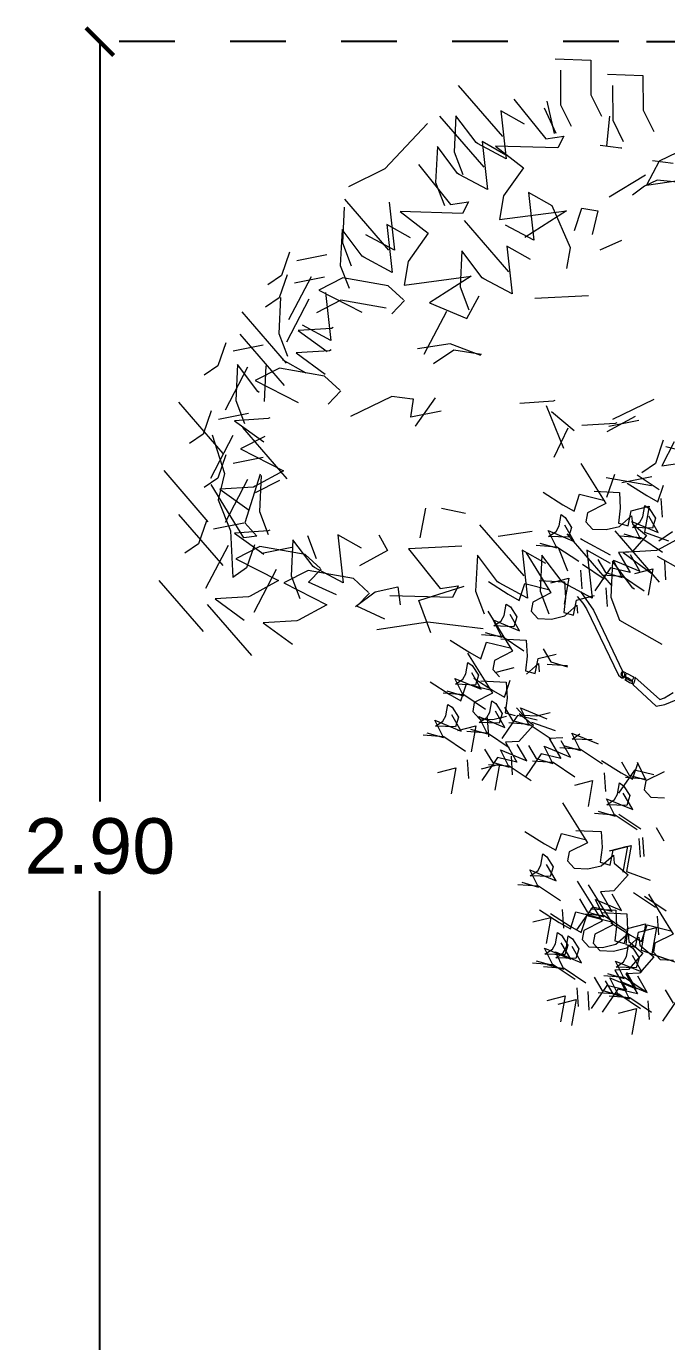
# Model space of a CAD drawing. Header units: inches. Extents: x 0.9 to 45.9, y 0.4 to 30.4.
# Drawn here: x 18.342 to 19.496, y 2.96 to 5.33 of the extents above; entities that cross this region are included whole.
import ezdxf

# ---------------------------------------------------------------- set-up
doc = ezdxf.new("R2010")
doc.units = ezdxf.units.IN
doc.header["$MEASUREMENT"] = 0
for name, pattern in [('ACAD_ISO02W100', [15, 12, -3]), ('DASHDOT', [25.4, 12.7, -6.35, 0, -6.35]), ('JIS_09_08', [10.75, 8, -0.55, 0.55, -0.55, 0.55, -0.55])]:
    doc.linetypes.add(name, pattern=pattern)
doc.layers.add('ARBOLES', color=3, linetype='Continuous', lineweight=0)
doc.layers.add('VENTANAS', color=143, linetype='Continuous')
doc.styles.add('COTAS II', font='Arial.ttf', dxfattribs={"height": 0.1})
doc.dimstyles.new('COTAS II', dxfattribs={"dimtxt": 0.18, "dimasz": 0.05, "dimexe": 0.05, "dimexo": 0.05, "dimgap": 0.03, "dimtad": 0, "dimtih": 1, "dimtoh": 1, "dimzin": 0, "dimdsep": 46, "dimtxsty": 'COTAS II', "dimblk": 'ARCHTICK', "dimcen": 0.02, "dimazin": 0, "dimtfac": 1, "dimtofl": 0, "dimtmove": 0, "dimatfit": 3, "dimfxl": 1, "dimtolj": 1, "dimtzin": 0, "dimarcsym": 0})

# ---------------------------------------------------------------- blocks, each defined once
blk = doc.blocks.new('_ArchTick')
at = {"color": 0, "linetype": 'ByBlock', "const_width": 0.15}
blk.add_lwpolyline([(-0.5, -0.5), (0.5, 0.5)], dxfattribs=at)
blk = doc.blocks.new('*D62')
at = {"layer": 'Defpoints', "color": 0, "ltscale": 0.008, "transparency": 16777216}
for p in [(18.4749, 5.3024), (19.4599, 5.3024, -0.074), (19.4599, 2.4024, -0.074)]:
    blk.add_point(p, dxfattribs=at)
at = {"layer": 'VENTANAS', "color": 0, "linetype": 'ACAD_ISO02W100', "lineweight": -2, "ltscale": 0.008, "transparency": 16777216}
blk.add_line((19.4099, 5.3024), (18.4249, 5.3024), dxfattribs=at)
at = {"layer": 'VENTANAS', "color": 0, "lineweight": -2, "ltscale": 0.008, "transparency": 16777216}
for p, q in [((18.4749, 5.3024), (18.4749, 3.9331)), ((18.4749, 2.4024), (18.4749, 3.7717))]:
    blk.add_line(p, q, dxfattribs=at)
at = {"layer": 'VENTANAS', "color": 0, "linetype": 'DASHDOT', "lineweight": -2, "ltscale": 0.008, "transparency": 16777216}
blk.add_line((19.4099, 2.4024), (18.4249, 2.4024), dxfattribs=at)
at = {"layer": 'VENTANAS', "color": 0, "lineweight": -2, "ltscale": 0.008, "transparency": 16777216, "xscale": 0.05, "yscale": 0.05, "zscale": 0.05}
for p, rotation in [((18.4749, 5.3024), 90), ((18.4749, 2.4024), 270)]:
    blk.add_blockref('_ArchTick', p, dxfattribs=dict(at, rotation=rotation))
at = {"layer": 'VENTANAS', "color": 0, "ltscale": 0.008, "transparency": 16777216, "insert": (18.4749, 3.8524), "char_height": 0.1, "attachment_point": 5, "style": 'COTAS II'}
blk.add_mtext('\\A1;2.90', dxfattribs=at)
blk = doc.blocks.new('drbsh')
at = {"layer": 'ARBOLES'}
for p, q in [((2065.3852, 1326.1232), (2065.4343, 1326.1108)), ((2065.2182, 1326.0898), (2065.2671, 1326.0112)), ((2065.3718, 1326.0381), (2065.3289, 1326.0669)), ((2065.3091, 1326.0513), (2065.3477, 1326.0269)), ((2065.3697, 1326.0145), (2065.3807, 1326.0474)), ((2065.1444, 1326.0334), (2065.1829, 1326.009)), ((2065.2049, 1325.9966), (2065.216, 1326.0295)), ((2065.216, 1326.0295), (2065.2651, 1326.0171)), ((2065.2442, 1326.0357), (2065.2939, 1326.0332)), ((2065.2939, 1326.0332), (2065.2957, 1326.0019)), ((2065.3477, 1326.0269), (2065.3477, 1326.0269)), ((2065.3477, 1326.0269), (2065.3697, 1326.0145)), ((2065.3783, 1325.9847), (2065.3758, 1326.0214)), ((2065.1755, 1325.9672), (2065.1794, 1325.9895)), ((2065.1794, 1325.9895), (2065.1876, 1325.9837)), ((2065.1829, 1326.009), (2065.1829, 1326.009)), ((2065.1829, 1326.009), (2065.2049, 1325.9966)), ((2065.2313, 1325.9933), (2065.2282, 1325.9756)), ((2065.2671, 1326.0112), (2065.2313, 1325.9933)), ((2065.2957, 1326.0019), (2065.2922, 1325.973)), ((2065.2957, 1326.0019), (2065.2957, 1326.0019)), ((2065.3114, 1325.9677), (2065.3174, 1325.9969)), ((2065.3174, 1325.9969), (2065.3527, 1326.0059)), ((2065.3403, 1325.9851), (2065.3442, 1326.0074)), ((2065.3527, 1326.0059), (2065.3435, 1325.9548)), ((2065.3442, 1326.0074), (2065.3524, 1326.0016)), ((2065.3524, 1326.0016), (2065.3649, 1325.9823)), ((2065.1696, 1325.9566), (2065.1755, 1325.9672)), ((2065.2055, 1325.9367), (2065.1871, 1325.9688)), ((2065.1876, 1325.9837), (2065.2001, 1325.9644)), ((2065.2001, 1325.9644), (2065.1941, 1325.9451)), ((2065.2282, 1325.9756), (2065.2413, 1325.9613)), ((2065.2679, 1325.96), (2065.2943, 1325.966)), ((2065.2922, 1325.973), (2065.3114, 1325.9677)), ((2065.2943, 1325.966), (2065.318, 1325.9871)), ((2065.318, 1325.9871), (2065.3195, 1325.9712)), ((2065.3187, 1325.9761), (2065.3703, 1325.9546)), ((2065.3357, 1325.942), (2065.3187, 1325.9761)), ((2065.3195, 1325.9712), (2065.3473, 1325.9485)), ((2065.3197, 1325.9644), (2065.3343, 1325.9745)), ((2065.3588, 1325.963), (2065.3197, 1325.9644)), ((2065.3343, 1325.9745), (2065.3403, 1325.9851)), ((2065.3703, 1325.9546), (2065.3518, 1325.9867)), ((2065.3649, 1325.9823), (2065.3588, 1325.963)), ((2065.1539, 1325.9582), (2065.2055, 1325.9367)), ((2065.1709, 1325.9241), (2065.1539, 1325.9582)), ((2065.1549, 1325.9465), (2065.1696, 1325.9566)), ((2065.1941, 1325.9451), (2065.1549, 1325.9465)), ((2065.2413, 1325.9613), (2065.2679, 1325.96)), ((2065.3359, 1325.9438), (2065.2955, 1325.947)), ((2065.3028, 1325.9517), (2065.3357, 1325.942)), ((2065.3473, 1325.9485), (2065.3189, 1325.9168)), ((2065.3788, 1325.9151), (2065.3359, 1325.9438)), ((2065.3435, 1325.9548), (2065.3902, 1325.9381)), ((2065.1108, 1325.9144), (2065.1597, 1325.8358)), ((2065.1712, 1325.9259), (2065.1307, 1325.9291)), ((2065.138, 1325.9338), (2065.1709, 1325.9241)), ((2065.2141, 1325.8972), (2065.1712, 1325.9259)), ((2065.3189, 1325.9168), (2065.2925, 1325.9152)), ((2065.2925, 1325.9152), (2065.3151, 1325.8762)), ((2065.3342, 1325.8787), (2065.3157, 1325.9108)), ((2065.2643, 1325.8627), (2065.2214, 1325.8915)), ((2065.2768, 1325.8852), (2065.2458, 1325.8402)), ((2065.2515, 1325.9016), (2065.2667, 1325.8757)), ((2065.3151, 1325.8762), (2065.2768, 1325.8852)), ((2065.2826, 1325.9001), (2065.3342, 1325.8787)), ((2065.2995, 1325.8661), (2065.2826, 1325.9001)), ((2065.3854, 1325.8616), (2065.3829, 1325.8983)), ((2065.1367, 1325.8603), (2065.1865, 1325.8578)), ((2065.1597, 1325.8559), (2065.195, 1325.8649)), ((2065.195, 1325.8649), (2065.1858, 1325.8138)), ((2065.2206, 1325.8437), (2065.2181, 1325.8804)), ((2065.2998, 1325.8679), (2065.2594, 1325.871)), ((2065.2667, 1325.8757), (2065.2995, 1325.8661)), ((2065.3427, 1325.8391), (2065.2998, 1325.8679)), ((2065.3244, 1325.8738), (2065.3597, 1325.8828)), ((2065.3597, 1325.8828), (2065.3506, 1325.8317)), ((2065.0369, 1325.858), (2065.0755, 1325.8336)), ((2065.0755, 1325.8336), (2065.0755, 1325.8336)), ((2065.0755, 1325.8336), (2065.0975, 1325.8212)), ((2065.0975, 1325.8212), (2065.1085, 1325.8541)), ((2065.1085, 1325.8541), (2065.1577, 1325.8417)), ((2065.1597, 1325.8358), (2065.1238, 1325.8179)), ((2065.1865, 1325.8578), (2065.1882, 1325.8265)), ((2065.2708, 1325.8093), (2065.2683, 1325.846)), ((2065.0681, 1325.7918), (2065.072, 1325.814)), ((2065.072, 1325.814), (2065.0802, 1325.8083)), ((2065.0802, 1325.8083), (2065.0926, 1325.789)), ((2065.1238, 1325.8179), (2065.1208, 1325.8002)), ((2065.1882, 1325.8265), (2065.1847, 1325.7976)), ((2065.1868, 1325.7906), (2065.2106, 1325.8116)), ((2065.1882, 1325.8265), (2065.1882, 1325.8265)), ((2065.204, 1325.7923), (2065.2099, 1325.8215)), ((2065.2099, 1325.8215), (2065.2452, 1325.8305)), ((2065.2106, 1325.8116), (2065.212, 1325.7958)), ((2065.0356, 1325.7998), (2065.0845, 1325.7212)), ((2065.0465, 1325.7827), (2065.0981, 1325.7613)), ((2065.0634, 1325.7487), (2065.0465, 1325.7827)), ((2065.0474, 1325.771), (2065.0621, 1325.7811)), ((2065.0621, 1325.7811), (2065.0681, 1325.7918)), ((2065.0981, 1325.7613), (2065.0796, 1325.7934)), ((2065.0926, 1325.789), (2065.0866, 1325.7696)), ((2065.1208, 1325.8002), (2065.1338, 1325.7859)), ((2065.1338, 1325.7859), (2065.1605, 1325.7846)), ((2065.1605, 1325.7846), (2065.1868, 1325.7906)), ((2065.1847, 1325.7976), (2065.204, 1325.7923)), ((2065.0306, 1325.7584), (2065.0634, 1325.7487)), ((2065.0866, 1325.7696), (2065.0474, 1325.771)), ((2064.9617, 1325.7434), (2065.0003, 1325.719)), ((2065.0222, 1325.7066), (2065.0333, 1325.7395)), ((2065.0637, 1325.7505), (2065.0232, 1325.7537)), ((2065.0333, 1325.7395), (2065.0824, 1325.7271)), ((2065.0615, 1325.7457), (2065.1113, 1325.7433)), ((2065.1066, 1325.7217), (2065.0637, 1325.7505)), ((2065.1113, 1325.7433), (2065.113, 1325.7119)), ((2064.9961, 1325.7175), (2065.0451, 1325.6389)), ((2065.0003, 1325.719), (2065.0003, 1325.719)), ((2065.0003, 1325.719), (2065.0222, 1325.7066)), ((2065.0845, 1325.7212), (2065.0486, 1325.7033)), ((2065.113, 1325.7119), (2065.1095, 1325.683)), ((2065.113, 1325.7119), (2065.113, 1325.7119)), ((2065.1288, 1325.6777), (2065.1347, 1325.7069)), ((2065.1347, 1325.7069), (2065.17, 1325.7159)), ((2065.1441, 1325.7261), (2065.1592, 1325.7003)), ((2064.9929, 1325.6773), (2064.9967, 1325.6995)), ((2064.9967, 1325.6995), (2065.0049, 1325.6937)), ((2065.0228, 1325.6468), (2065.0044, 1325.6788)), ((2065.0049, 1325.6937), (2065.0174, 1325.6744)), ((2065.0486, 1325.7033), (2065.0455, 1325.6856)), ((2065.0455, 1325.6856), (2065.0586, 1325.6713)), ((2065.0522, 1325.6805), (2065.0875, 1325.6895)), ((2065.1095, 1325.683), (2065.1288, 1325.6777)), ((2065.1116, 1325.6761), (2065.1354, 1325.6971)), ((2065.1354, 1325.6971), (2065.1368, 1325.6812)), ((2065.1924, 1325.6925), (2065.1519, 1325.6956)), ((2065.1592, 1325.7003), (2065.1921, 1325.6906)), ((2064.9223, 1325.6611), (2064.9609, 1325.6367)), ((2064.9713, 1325.6682), (2065.0228, 1325.6468)), ((2064.9882, 1325.6341), (2064.9713, 1325.6682)), ((2064.9722, 1325.6565), (2064.9869, 1325.6666)), ((2065.0114, 1325.6551), (2064.9722, 1325.6565)), ((2064.9828, 1325.6243), (2064.9939, 1325.6572)), ((2064.9869, 1325.6666), (2064.9929, 1325.6773)), ((2064.9939, 1325.6572), (2065.043, 1325.6448)), ((2065.0082, 1325.6683), (2065.0468, 1325.6438)), ((2065.0174, 1325.6744), (2065.0114, 1325.6551)), ((2065.0221, 1325.6634), (2065.0719, 1325.6609)), ((2065.0688, 1325.6315), (2065.0799, 1325.6644)), ((2065.0719, 1325.6609), (2065.0736, 1325.6296)), ((2064.9885, 1325.6359), (2064.948, 1325.6391)), ((2064.9553, 1325.6438), (2064.9882, 1325.6341)), ((2064.9609, 1325.6367), (2064.9609, 1325.6367)), ((2064.9609, 1325.6367), (2064.9828, 1325.6243)), ((2065.0314, 1325.6072), (2064.9885, 1325.6359)), ((2065.0451, 1325.6389), (2065.0092, 1325.621)), ((2065.0468, 1325.6438), (2065.0468, 1325.6438)), ((2065.0468, 1325.6438), (2065.0688, 1325.6315)), ((2065.0736, 1325.6296), (2065.0701, 1325.6007)), ((2065.0736, 1325.6296), (2065.0736, 1325.6296)), ((2064.9535, 1325.5949), (2064.9573, 1325.6171)), ((2064.9573, 1325.6171), (2064.9655, 1325.6114)), ((2064.9655, 1325.6114), (2064.978, 1325.5921)), ((2065.0092, 1325.621), (2065.0061, 1325.6033)), ((2065.0061, 1325.6033), (2065.0192, 1325.589)), ((2065.0335, 1325.5914), (2065.0394, 1325.6021)), ((2065.0394, 1325.6021), (2065.0433, 1325.6243)), ((2065.0433, 1325.6243), (2065.0515, 1325.6185)), ((2065.0694, 1325.5716), (2065.051, 1325.6037)), ((2065.0515, 1325.6185), (2065.064, 1325.5992)), ((2065.0688, 1325.6116), (2065.084, 1325.5857)), ((2065.0701, 1325.6007), (2065.0894, 1325.5954)), ((2065.0921, 1325.6105), (2065.1052, 1325.5962)), ((2065.0999, 1325.6101), (2065.1515, 1325.5887)), ((2065.1169, 1325.5761), (2065.0999, 1325.6101)), ((2065.1318, 1325.5948), (2065.1581, 1325.6009)), ((2064.9319, 1325.5858), (2064.9834, 1325.5644)), ((2064.9488, 1325.5518), (2064.9319, 1325.5858)), ((2064.9328, 1325.5741), (2064.9475, 1325.5842)), ((2064.9475, 1325.5842), (2064.9535, 1325.5949)), ((2064.9834, 1325.5644), (2064.965, 1325.5965)), ((2064.978, 1325.5921), (2064.972, 1325.5727)), ((2064.977, 1325.5659), (2065.0123, 1325.5749)), ((2065.0123, 1325.5749), (2065.0032, 1325.5238)), ((2065.0178, 1325.593), (2065.0694, 1325.5716)), ((2065.0348, 1325.559), (2065.0178, 1325.593)), ((2065.0188, 1325.5813), (2065.0335, 1325.5914)), ((2065.058, 1325.5799), (2065.0188, 1325.5813)), ((2065.0192, 1325.589), (2065.0458, 1325.5877)), ((2065.0379, 1325.5537), (2065.0354, 1325.5904)), ((2065.0458, 1325.5877), (2065.0722, 1325.5937)), ((2065.064, 1325.5992), (2065.058, 1325.5799)), ((2065.0941, 1325.5952), (2065.0632, 1325.5502)), ((2065.1172, 1325.5779), (2065.0767, 1325.5811)), ((2065.084, 1325.5857), (2065.1169, 1325.5761)), ((2065.1324, 1325.5863), (2065.0941, 1325.5952)), ((2065.1252, 1325.5762), (2065.0968, 1325.5445)), ((2065.0974, 1325.5989), (2065.1252, 1325.5762)), ((2065.1052, 1325.5962), (2065.1318, 1325.5948)), ((2065.16, 1325.5491), (2065.1172, 1325.5779)), ((2065.1215, 1325.5824), (2065.1682, 1325.5658)), ((2064.9491, 1325.5536), (2064.9086, 1325.5568)), ((2064.9159, 1325.5615), (2064.9488, 1325.5518)), ((2064.972, 1325.5727), (2064.9328, 1325.5741)), ((2064.992, 1325.5248), (2064.9491, 1325.5536)), ((2065.0351, 1325.5608), (2064.9946, 1325.5639)), ((2065.0019, 1325.5686), (2065.0348, 1325.559)), ((2065.0779, 1325.532), (2065.0351, 1325.5608)), ((2065.1828, 1325.5516), (2065.1564, 1325.55)), ((2065.1564, 1325.55), (2065.1789, 1325.5111)), ((2065.2005, 1325.5608), (2065.2521, 1325.5394)), ((2065.2175, 1325.5267), (2065.2005, 1325.5608)), ((2065.2015, 1325.5491), (2065.2161, 1325.5592)), ((2065.2406, 1325.5477), (2065.2015, 1325.5491)), ((2065.0294, 1325.5292), (2065.0446, 1325.5034)), ((2065.0605, 1325.5278), (2065.1121, 1325.5064)), ((2065.0775, 1325.4937), (2065.0605, 1325.5278)), ((2065.0968, 1325.5445), (2065.0704, 1325.5428)), ((2065.0704, 1325.5428), (2065.093, 1325.5039)), ((2065.1121, 1325.5064), (2065.0936, 1325.5385)), ((2065.1154, 1325.5364), (2065.1306, 1325.5106)), ((2065.1465, 1325.535), (2065.1981, 1325.5135)), ((2065.1634, 1325.5009), (2065.1465, 1325.535)), ((2065.2177, 1325.5285), (2065.1773, 1325.5317)), ((2065.1981, 1325.5135), (2065.1796, 1325.5456)), ((2065.1846, 1325.5364), (2065.2175, 1325.5267)), ((2065.2606, 1325.4998), (2065.2177, 1325.5285)), ((2064.9985, 1325.4714), (2064.996, 1325.5081)), ((2065.0236, 1325.4908), (2065.0589, 1325.4998)), ((2065.0547, 1325.5128), (2065.0238, 1325.4679)), ((2065.0778, 1325.4956), (2065.0373, 1325.4987)), ((2065.0446, 1325.5034), (2065.0775, 1325.4937)), ((2065.0589, 1325.4998), (2065.0497, 1325.4486)), ((2065.093, 1325.5039), (2065.0547, 1325.5128)), ((2065.0845, 1325.4785), (2065.082, 1325.5153)), ((2065.1407, 1325.52), (2065.1097, 1325.4751)), ((2065.1637, 1325.5027), (2065.1232, 1325.5059)), ((2065.1306, 1325.5106), (2065.1634, 1325.5009)), ((2065.1789, 1325.5111), (2065.1407, 1325.52)), ((2065.2066, 1325.4739), (2065.1637, 1325.5027)), ((2065.259, 1325.5072), (2065.2976, 1325.4827)), ((2065.2981, 1325.5042), (2065.3132, 1325.4783)), ((2065.3195, 1325.4704), (2065.3306, 1325.5033)), ((2065.3461, 1325.4687), (2065.3292, 1325.5027)), ((2064.9376, 1325.4836), (2064.9729, 1325.4926)), ((2064.9729, 1325.4926), (2064.9638, 1325.4415)), ((2065.1206, 1325.4668), (2065.0778, 1325.4956)), ((2065.2672, 1325.4463), (2065.2647, 1325.483)), ((2065.3234, 1325.4878), (2065.2924, 1325.4428)), ((2065.2976, 1325.4827), (2065.2976, 1325.4827)), ((2065.2976, 1325.4827), (2065.3195, 1325.4704)), ((2065.3464, 1325.4705), (2065.3059, 1325.4737)), ((2065.3132, 1325.4783), (2065.3461, 1325.4687)), ((2065.3616, 1325.4789), (2065.3234, 1325.4878)), ((2065.3818, 1325.485), (2065.3459, 1325.4671)), ((2065.2062, 1325.4585), (2065.2415, 1325.4675)), ((2065.2415, 1325.4675), (2065.2324, 1325.4164)), ((2065.2902, 1325.441), (2065.294, 1325.4632)), ((2065.294, 1325.4632), (2065.3022, 1325.4574)), ((2065.3022, 1325.4574), (2065.3147, 1325.4381)), ((2065.3459, 1325.4671), (2065.3428, 1325.4494)), ((2065.3428, 1325.4494), (2065.3559, 1325.4351)), ((2065.1824, 1325.4239), (2065.2313, 1325.3453)), ((2065.2686, 1325.4319), (2065.3201, 1325.4105)), ((2065.2855, 1325.3979), (2065.2686, 1325.4319)), ((2065.2695, 1325.4202), (2065.2842, 1325.4303)), ((2065.3087, 1325.4188), (2065.2695, 1325.4202)), ((2065.2842, 1325.4303), (2065.2902, 1325.441)), ((2065.3201, 1325.4105), (2065.3017, 1325.4426)), ((2065.3147, 1325.4381), (2065.3087, 1325.4188)), ((2065.3559, 1325.4351), (2065.3825, 1325.4337)), ((2065.2858, 1325.3997), (2065.2453, 1325.4028)), ((2065.2526, 1325.4075), (2065.2855, 1325.3979)), ((2065.3287, 1325.3709), (2065.2858, 1325.3997)), ((2065.3359, 1325.3723), (2065.2931, 1325.401)), ((2065.2084, 1325.3698), (2065.2581, 1325.3674)), ((2065.3661, 1325.3753), (2065.3813, 1325.3495)), ((2065.1085, 1325.3675), (2065.1471, 1325.3431)), ((2065.1471, 1325.3431), (2065.1471, 1325.3431)), ((2065.1471, 1325.3431), (2065.1691, 1325.3307)), ((2065.1691, 1325.3307), (2065.1802, 1325.3636)), ((2065.1802, 1325.3636), (2065.2293, 1325.3512)), ((2065.2313, 1325.3453), (2065.1955, 1325.3274)), ((2065.2581, 1325.3674), (2065.2599, 1325.336)), ((2065.3352, 1325.3174), (2065.3327, 1325.3541)), ((2065.3425, 1325.3188), (2065.34, 1325.3555)), ((2065.1397, 1325.3014), (2065.1436, 1325.3236)), ((2065.1436, 1325.3236), (2065.1518, 1325.3178)), ((2065.1518, 1325.3178), (2065.1643, 1325.2985)), ((2065.1955, 1325.3274), (2065.1924, 1325.3097)), ((2065.2599, 1325.336), (2065.2564, 1325.3071)), ((2065.2584, 1325.3002), (2065.2822, 1325.3212)), ((2065.2599, 1325.336), (2065.2599, 1325.336)), ((2065.2743, 1325.3297), (2065.3096, 1325.3387)), ((2065.2756, 1325.3018), (2065.2816, 1325.331)), ((2065.2816, 1325.331), (2065.3168, 1325.34)), ((2065.2822, 1325.3212), (2065.2837, 1325.3053)), ((2065.3096, 1325.3387), (2065.3005, 1325.2875)), ((2065.3168, 1325.34), (2065.3077, 1325.2889)), ((2065.1181, 1325.2923), (2065.1697, 1325.2709)), ((2065.1351, 1325.2582), (2065.1181, 1325.2923)), ((2065.1191, 1325.2806), (2065.1338, 1325.2907)), ((2065.1338, 1325.2907), (2065.1397, 1325.3014)), ((2065.1697, 1325.2709), (2065.1512, 1325.3029)), ((2065.1643, 1325.2985), (2065.1583, 1325.2792)), ((2065.1924, 1325.3097), (2065.2054, 1325.2954)), ((2065.2054, 1325.2954), (2065.2321, 1325.2941)), ((2065.2321, 1325.2941), (2065.2584, 1325.3002)), ((2065.2564, 1325.3071), (2065.2756, 1325.3018)), ((2065.2837, 1325.3053), (2065.3114, 1325.2826)), ((2065.1022, 1325.2679), (2065.1351, 1325.2582)), ((2065.1583, 1325.2792), (2065.1191, 1325.2806)), ((2065.2111, 1325.27), (2065.26, 1325.1914)), ((2065.3114, 1325.2826), (2065.2831, 1325.2509)), ((2065.3077, 1325.2889), (2065.3544, 1325.2723)), ((2065.1354, 1325.26), (2065.0949, 1325.2632)), ((2065.1782, 1325.2313), (2065.1354, 1325.26)), ((2065.2326, 1325.2628), (2065.2815, 1325.1842)), ((2065.2831, 1325.2509), (2065.2567, 1325.2493)), ((2065.2567, 1325.2493), (2065.2792, 1325.2104)), ((2065.2984, 1325.2128), (2065.2799, 1325.2449)), ((2065.3646, 1325.2183), (2065.3217, 1325.2471)), ((2065.3861, 1325.2112), (2065.3432, 1325.2399)), ((2065.3508, 1325.2449), (2065.3997, 1325.1663)), ((2065.1372, 1325.2136), (2065.1758, 1325.1892)), ((2065.1848, 1325.1778), (2065.1823, 1325.2145)), ((2065.241, 1325.2193), (2065.21, 1325.1743)), ((2065.2157, 1325.2357), (2065.2308, 1325.2098)), ((2065.237, 1325.2159), (2065.2868, 1325.2134)), ((2065.2792, 1325.2104), (2065.241, 1325.2193)), ((2065.2468, 1325.2342), (2065.2984, 1325.2128)), ((2065.2637, 1325.2002), (2065.2468, 1325.2342)), ((2065.2868, 1325.2134), (2065.2885, 1325.1821)), ((2065.1238, 1325.19), (2065.1591, 1325.199)), ((2065.1591, 1325.199), (2065.15, 1325.1479)), ((2065.1587, 1325.2064), (2065.1973, 1325.182)), ((2065.1758, 1325.1892), (2065.1758, 1325.1892)), ((2065.1758, 1325.1892), (2065.1977, 1325.1768)), ((2065.1977, 1325.1768), (2065.2088, 1325.2097)), ((2065.2088, 1325.2097), (2065.2579, 1325.1973)), ((2065.2192, 1325.1696), (2065.2303, 1325.2025)), ((2065.264, 1325.202), (2065.2235, 1325.2052)), ((2065.26, 1325.1914), (2065.2241, 1325.1735)), ((2065.2303, 1325.2025), (2065.2794, 1325.1901)), ((2065.2308, 1325.2098), (2065.2637, 1325.2002)), ((2065.2585, 1325.2087), (2065.3083, 1325.2063)), ((2065.3069, 1325.1732), (2065.264, 1325.202)), ((2065.2769, 1325.1885), (2065.3155, 1325.1641)), ((2065.3083, 1325.2063), (2065.31, 1325.1749)), ((2065.3711, 1325.1649), (2065.3686, 1325.2016)), ((2065.1684, 1325.1474), (2065.1723, 1325.1696)), ((2065.1723, 1325.1696), (2065.1804, 1325.1639)), ((2065.1804, 1325.1639), (2065.1929, 1325.1446)), ((2065.1899, 1325.1403), (2065.1937, 1325.1625)), ((2065.1937, 1325.1625), (2065.2019, 1325.1567)), ((2065.1973, 1325.182), (2065.1973, 1325.182)), ((2065.1973, 1325.182), (2065.2192, 1325.1696)), ((2065.2241, 1325.1735), (2065.2211, 1325.1558)), ((2065.2456, 1325.1663), (2065.2425, 1325.1486)), ((2065.2815, 1325.1842), (2065.2456, 1325.1663)), ((2065.2885, 1325.1821), (2065.285, 1325.1532)), ((2065.2871, 1325.1462), (2065.3109, 1325.1672)), ((2065.2885, 1325.1821), (2065.2885, 1325.1821)), ((2065.3043, 1325.1479), (2065.3102, 1325.1771)), ((2065.31, 1325.1749), (2065.3065, 1325.146)), ((2065.31, 1325.1749), (2065.31, 1325.1749)), ((2065.3102, 1325.1771), (2065.3455, 1325.1861)), ((2065.3109, 1325.1672), (2065.3123, 1325.1514)), ((2065.3155, 1325.1641), (2065.3155, 1325.1641)), ((2065.3155, 1325.1641), (2065.3374, 1325.1517)), ((2065.3258, 1325.1407), (2065.3317, 1325.1699)), ((2065.3317, 1325.1699), (2065.367, 1325.1789)), ((2065.3455, 1325.1861), (2065.3364, 1325.1349)), ((2065.3374, 1325.1517), (2065.3485, 1325.1846)), ((2065.3485, 1325.1846), (2065.3976, 1325.1722)), ((2065.367, 1325.1789), (2065.3579, 1325.1278)), ((2065.3997, 1325.1663), (2065.3638, 1325.1484)), ((2065.1468, 1325.1383), (2065.1984, 1325.1169)), ((2065.1637, 1325.1043), (2065.1468, 1325.1383)), ((2065.1477, 1325.1266), (2065.1624, 1325.1367)), ((2065.1624, 1325.1367), (2065.1684, 1325.1474)), ((2065.1984, 1325.1169), (2065.1799, 1325.149)), ((2065.1839, 1325.1296), (2065.1899, 1325.1403)), ((2065.1929, 1325.1446), (2065.1869, 1325.1252)), ((2065.2199, 1325.1098), (2065.2014, 1325.1418)), ((2065.2019, 1325.1567), (2065.2144, 1325.1374)), ((2065.2144, 1325.1374), (2065.2084, 1325.1181)), ((2065.2211, 1325.1558), (2065.2341, 1325.1415)), ((2065.2341, 1325.1415), (2065.2607, 1325.1402)), ((2065.2425, 1325.1486), (2065.2556, 1325.1343)), ((2065.2607, 1325.1402), (2065.2871, 1325.1462)), ((2065.2822, 1325.133), (2065.3086, 1325.1391)), ((2065.285, 1325.1532), (2065.3043, 1325.1479)), ((2065.3065, 1325.146), (2065.3258, 1325.1407)), ((2065.3081, 1325.1224), (2065.3119, 1325.1446)), ((2065.3086, 1325.1391), (2065.3324, 1325.1601)), ((2065.3119, 1325.1446), (2065.3201, 1325.1388)), ((2065.3123, 1325.1514), (2065.3401, 1325.1287)), ((2065.3201, 1325.1388), (2065.3326, 1325.1195)), ((2065.3324, 1325.1601), (2065.3338, 1325.1442)), ((2065.3338, 1325.1442), (2065.3616, 1325.1215)), ((2065.3638, 1325.1484), (2065.3607, 1325.1307)), ((2065.1308, 1325.114), (2065.1637, 1325.1043)), ((2065.1869, 1325.1252), (2065.1477, 1325.1266)), ((2065.1683, 1325.1312), (2065.2199, 1325.1098)), ((2065.1852, 1325.0971), (2065.1683, 1325.1312)), ((2065.1692, 1325.1195), (2065.1839, 1325.1296)), ((2065.2084, 1325.1181), (2065.1692, 1325.1195)), ((2065.2556, 1325.1343), (2065.2822, 1325.133)), ((2065.2865, 1325.1133), (2065.3381, 1325.0919)), ((2065.3034, 1325.0792), (2065.2865, 1325.1133)), ((2065.2874, 1325.1016), (2065.3021, 1325.1117)), ((2065.3021, 1325.1117), (2065.3081, 1325.1224)), ((2065.3401, 1325.1287), (2065.3118, 1325.097)), ((2065.3381, 1325.0919), (2065.3196, 1325.1239)), ((2065.3326, 1325.1195), (2065.3266, 1325.1002)), ((2065.3616, 1325.1215), (2065.3332, 1325.0898)), ((2065.3364, 1325.1349), (2065.3831, 1325.1183)), ((2065.3579, 1325.1278), (2065.4046, 1325.1112)), ((2065.3607, 1325.1307), (2065.3738, 1325.1164)), ((2065.3738, 1325.1164), (2065.4004, 1325.1151)), ((2065.164, 1325.1061), (2065.1235, 1325.1093)), ((2065.1855, 1325.0989), (2065.145, 1325.1021)), ((2065.1523, 1325.1068), (2065.1852, 1325.0971)), ((2065.2069, 1325.0773), (2065.164, 1325.1061)), ((2065.2284, 1325.0702), (2065.1855, 1325.0989)), ((2065.3037, 1325.081), (2065.2632, 1325.0842)), ((2065.2705, 1325.0889), (2065.3034, 1325.0792)), ((2065.3118, 1325.097), (2065.2853, 1325.0953)), ((2065.2853, 1325.0953), (2065.3079, 1325.0564)), ((2065.3266, 1325.1002), (2065.2874, 1325.1016)), ((2065.3332, 1325.0898), (2065.3068, 1325.0882)), ((2065.3068, 1325.0882), (2065.3294, 1325.0493)), ((2065.327, 1325.0589), (2065.3086, 1325.091)), ((2065.3485, 1325.0517), (2065.33, 1325.0838)), ((2065.2134, 1325.0239), (2065.2109, 1325.0606)), ((2065.2696, 1325.0653), (2065.2387, 1325.0204)), ((2065.2444, 1325.0817), (2065.2595, 1325.0559)), ((2065.2911, 1325.0582), (2065.2602, 1325.0132)), ((2065.2659, 1325.0746), (2065.281, 1325.0487)), ((2065.3079, 1325.0564), (2065.2696, 1325.0653)), ((2065.2754, 1325.0803), (2065.327, 1325.0589)), ((2065.2924, 1325.0462), (2065.2754, 1325.0803)), ((2065.3294, 1325.0493), (2065.2911, 1325.0582)), ((2065.2969, 1325.0731), (2065.3485, 1325.0517)), ((2065.3139, 1325.0391), (2065.2969, 1325.0731)), ((2065.3466, 1325.0523), (2065.3037, 1325.081)), ((2065.1525, 1325.0361), (2065.1878, 1325.0451)), ((2065.174, 1325.0289), (2065.2093, 1325.0379)), ((2065.1878, 1325.0451), (2065.1787, 1324.9939)), ((2065.2093, 1325.0379), (2065.2002, 1324.9868)), ((2065.2349, 1325.0167), (2065.2324, 1325.0534)), ((2065.2927, 1325.0481), (2065.2522, 1325.0512)), ((2065.2595, 1325.0559), (2065.2924, 1325.0462)), ((2065.3142, 1325.0409), (2065.2737, 1325.0441)), ((2065.281, 1325.0487), (2065.3139, 1325.0391)), ((2065.3356, 1325.0193), (2065.2927, 1325.0481)), ((2065.357, 1325.0121), (2065.3142, 1325.0409)), ((2065.3531, 1324.9988), (2065.3506, 1325.0355)), ((2065.4093, 1325.0403), (2065.3784, 1324.9953)), ((2065.3841, 1325.0567), (2065.3992, 1325.0308)), ((2065.2922, 1325.011), (2065.3275, 1325.02)), ((2065.3275, 1325.02), (2065.3184, 1324.9689))]:
    blk.add_line(p, q, dxfattribs=at)

msp = doc.modelspace()

# ---------------------------------------------------------------- linework, layer by layer
at = {"color": 251, "linetype": 'JIS_09_08', "ltscale": 0.04}
msp.add_line((19.4599, 5.3024, -0.074), (20.6849, 5.3024, -0.074), dxfattribs=at)
at = {"layer": 'ARBOLES', "lineweight": 5}
for p, q in [((19.2952, 5.2714, -0.074), (19.3593, 5.2691, -0.074)), ((19.3593, 5.2691, -0.074), (19.3595, 5.2068, -0.074)), ((19.3046, 5.2508, -0.074), (19.3048, 5.1886, -0.074)), ((19.3894, 5.2437, -0.074), (19.4535, 5.2414, -0.074)), ((19.4535, 5.2414, -0.074), (19.4537, 5.1792, -0.074)), ((19.1204, 5.2235, -0.074), (19.2002, 5.1313, -0.074)), ((19.3988, 5.2232, -0.074), (19.399, 5.1609, -0.074)), ((19.2207, 5.1987, -0.074), (19.2784, 5.127, -0.074)), ((19.294, 5.1367, -0.074), (19.281, 5.1949, -0.074)), ((19.3595, 5.2068, -0.074), (19.3786, 5.1682, -0.074)), ((19.3595, 5.2068, -0.074), (19.3595, 5.2068, -0.074)), ((19.0871, 5.1681, -0.074), (19.1669, 5.076, -0.074)), ((19.1163, 5.1688, -0.074), (19.1131, 5.104, -0.074)), ((19.1526, 5.1205, -0.074), (19.1163, 5.1688, -0.074)), ((19.2397, 5.1535, -0.074), (19.1971, 5.1776, -0.074)), ((19.1971, 5.1776, -0.074), (19.2067, 5.0913, -0.074)), ((19.2757, 5.1833, -0.074), (19.2966, 5.1375, -0.074)), ((19.3048, 5.1886, -0.074), (19.3239, 5.1499, -0.074)), ((19.3048, 5.1886, -0.074), (19.3048, 5.1886, -0.074)), ((19.3934, 5.168, -0.074), (19.3876, 5.1148, -0.074)), ((19.4537, 5.1792, -0.074), (19.4728, 5.1405, -0.074)), ((19.4537, 5.1792, -0.074), (19.4537, 5.1792, -0.074)), ((19.065, 5.1551, -0.074), (18.9882, 5.0732, -0.074)), ((19.399, 5.1609, -0.074), (19.418, 5.1223, -0.074)), ((19.399, 5.1609, -0.074), (19.399, 5.1609, -0.074)), ((19.1554, 5.1187, -0.074), (19.1526, 5.1205, -0.074)), ((19.2064, 5.0981, -0.074), (19.1639, 5.1222, -0.074)), ((19.1639, 5.1222, -0.074), (19.1735, 5.036, -0.074)), ((19.2784, 5.127, -0.074), (19.3106, 5.1319, -0.074)), ((19.3106, 5.1319, -0.074), (19.3, 5.1109, -0.074)), ((19.3106, 5.1319, -0.074), (19.3106, 5.1319, -0.074)), ((19.5571, 5.1229, -0.074), (19.4824, 5.087, -0.074)), ((19.083, 5.1134, -0.074), (19.0799, 5.0487, -0.074)), ((19.1193, 5.0651, -0.074), (19.083, 5.1134, -0.074)), ((19.1131, 5.104, -0.074), (19.1288, 5.0628, -0.074)), ((19.2067, 5.0913, -0.074), (19.1554, 5.1187, -0.074)), ((19.3, 5.1109, -0.074), (19.1875, 5.1143, -0.074)), ((19.1875, 5.1143, -0.074), (19.2382, 5.075, -0.074)), ((19.4137, 5.1104, -0.074), (19.3765, 5.1151, -0.074)), ((19.4155, 5.1105, -0.074), (19.4137, 5.1104, -0.074)), ((18.9882, 5.0732, -0.074), (18.9226, 5.0409, -0.074)), ((19.0489, 5.0808, -0.074), (19.1066, 5.0091, -0.074)), ((19.2382, 5.075, -0.074), (19.2021, 5.0244, -0.074)), ((19.4824, 5.087, -0.074), (19.4601, 5.0435, -0.074)), ((19.5079, 5.0828, -0.074), (19.4707, 5.0874, -0.074)), ((19.0799, 5.0487, -0.074), (19.0956, 5.0074, -0.074)), ((19.1222, 5.0633, -0.074), (19.1193, 5.0651, -0.074)), ((19.1735, 5.036, -0.074), (19.1222, 5.0633, -0.074)), ((19.3924, 5.0228, -0.074), (19.4581, 5.0627, -0.074)), ((19.4791, 5.053, -0.074), (19.4563, 5.0421, -0.074)), ((19.4601, 5.0435, -0.074), (19.5459, 5.0566, -0.074)), ((19.5213, 5.0484, -0.074), (19.4791, 5.053, -0.074)), ((19.2472, 5.0308, -0.074), (19.2568, 4.9445, -0.074)), ((19.2897, 5.0067, -0.074), (19.2472, 5.0308, -0.074)), ((19.4563, 5.0421, -0.074), (19.4347, 5.0256, -0.074)), ((18.9151, 5.0043, -0.074), (18.912, 4.9396, -0.074)), ((18.9154, 5.0187, -0.074), (18.9952, 4.9265, -0.074)), ((18.996, 5.0131, -0.074), (19.0056, 4.9269, -0.074)), ((19.1066, 5.0091, -0.074), (19.1388, 5.014, -0.074)), ((19.1388, 5.014, -0.074), (19.1282, 4.993, -0.074)), ((19.1388, 5.014, -0.074), (19.1388, 5.014, -0.074)), ((19.2021, 5.0244, -0.074), (19.195, 4.9818, -0.074)), ((19.2021, 5.0244, -0.074), (19.2021, 5.0244, -0.074)), ((19.3226, 4.9306, -0.074), (19.2897, 5.0067, -0.074)), ((19.33, 4.962, -0.074), (19.3434, 5.0026, -0.074)), ((19.3434, 5.0026, -0.074), (19.3723, 4.9976, -0.074)), ((19.0157, 4.9964, -0.074), (19.0664, 4.9571, -0.074)), ((19.1282, 4.993, -0.074), (19.0157, 4.9964, -0.074)), ((19.1315, 4.9799, -0.074), (19.2112, 4.8878, -0.074)), ((19.195, 4.9818, -0.074), (19.3158, 4.9978, -0.074)), ((19.3158, 4.9978, -0.074), (19.2404, 4.9494, -0.074)), ((19.3723, 4.9976, -0.074), (19.3619, 4.9551, -0.074)), ((18.9113, 4.964, -0.074), (18.9081, 4.8992, -0.074)), ((18.9476, 4.9157, -0.074), (18.9113, 4.964, -0.074)), ((19.0056, 4.9269, -0.074), (18.9543, 4.9543, -0.074)), ((19.0347, 4.9487, -0.074), (18.9921, 4.9728, -0.074)), ((18.9921, 4.9728, -0.074), (19.0017, 4.8865, -0.074)), ((19.0664, 4.9571, -0.074), (19.0303, 4.9065, -0.074)), ((19.2568, 4.9445, -0.074), (19.2055, 4.9719, -0.074)), ((18.912, 4.9396, -0.074), (18.9277, 4.8983, -0.074)), ((19.2507, 4.9099, -0.074), (19.2082, 4.934, -0.074)), ((19.2082, 4.934, -0.074), (19.2178, 4.8478, -0.074)), ((19.3165, 4.8936, -0.074), (19.3226, 4.9306, -0.074)), ((19.415, 4.9439, -0.074), (19.3756, 4.9264, -0.074)), ((19.415, 4.9439, -0.074), (19.415, 4.9439, -0.074)), ((18.8165, 4.9228, -0.074), (18.8021, 4.8811, -0.074)), ((18.8838, 4.9183, -0.074), (18.8295, 4.9075, -0.074)), ((18.9504, 4.9139, -0.074), (18.9476, 4.9157, -0.074)), ((19.0017, 4.8865, -0.074), (18.9504, 4.9139, -0.074)), ((19.0303, 4.9065, -0.074), (19.0232, 4.8639, -0.074)), ((19.0303, 4.9065, -0.074), (19.0303, 4.9065, -0.074)), ((19.1273, 4.9252, -0.074), (19.1242, 4.8605, -0.074)), ((19.1637, 4.8769, -0.074), (19.1273, 4.9252, -0.074)), ((18.8126, 4.8824, -0.074), (18.7982, 4.8408, -0.074)), ((18.9081, 4.8992, -0.074), (18.9239, 4.858, -0.074)), ((18.8021, 4.8811, -0.074), (18.7774, 4.8643, -0.074)), ((18.8156, 4.8017, -0.074), (18.8561, 4.8792, -0.074)), ((18.8799, 4.878, -0.074), (18.8257, 4.8672, -0.074)), ((18.9128, 4.8767, -0.074), (18.8693, 4.8544, -0.074)), ((18.9944, 4.8624, -0.074), (18.9128, 4.8767, -0.074)), ((19.022, 4.8369, -0.074), (18.9944, 4.8624, -0.074)), ((19.0232, 4.8639, -0.074), (19.1441, 4.8799, -0.074)), ((19.1441, 4.8799, -0.074), (19.0686, 4.8315, -0.074)), ((19.1242, 4.8605, -0.074), (19.1399, 4.8192, -0.074)), ((19.1665, 4.8751, -0.074), (19.1637, 4.8769, -0.074)), ((19.2178, 4.8478, -0.074), (19.1665, 4.8751, -0.074)), ((18.7982, 4.8408, -0.074), (18.7735, 4.8239, -0.074)), ((18.8006, 4.8416, -0.074), (18.7975, 4.7768, -0.074)), ((18.8117, 4.7613, -0.074), (18.8522, 4.8389, -0.074)), ((18.909, 4.8363, -0.074), (18.8654, 4.814, -0.074)), ((18.8693, 4.8544, -0.074), (18.9466, 4.815, -0.074)), ((18.8815, 4.8504, -0.074), (18.8911, 4.7642, -0.074)), ((18.9906, 4.822, -0.074), (18.909, 4.8363, -0.074)), ((19.0007, 4.8121, -0.074), (19.0235, 4.8359, -0.074)), ((19.1362, 4.8036, -0.074), (19.1582, 4.8441, -0.074)), ((19.3552, 4.8444, -0.074), (19.2586, 4.8394, -0.074)), ((18.7309, 4.8155, -0.074), (18.8106, 4.7233, -0.074)), ((19.0593, 4.7391, -0.074), (19.0998, 4.8166, -0.074)), ((19.0686, 4.8315, -0.074), (19.1362, 4.8036, -0.074)), ((18.8911, 4.7642, -0.074), (18.8398, 4.7915, -0.074)), ((18.727, 4.7751, -0.074), (18.8068, 4.683, -0.074)), ((18.7975, 4.7768, -0.074), (18.8132, 4.7356, -0.074)), ((18.8925, 4.7858, -0.074), (18.8322, 4.782, -0.074)), ((18.8322, 4.782, -0.074), (18.8846, 4.7438, -0.074)), ((18.8955, 4.7872, -0.074), (18.8925, 4.7858, -0.074)), ((18.702, 4.76, -0.074), (18.6876, 4.7184, -0.074)), ((18.7693, 4.7556, -0.074), (18.7151, 4.7448, -0.074)), ((18.8886, 4.7455, -0.074), (18.8284, 4.7417, -0.074)), ((18.8284, 4.7417, -0.074), (18.8807, 4.7035, -0.074)), ((18.8917, 4.7468, -0.074), (18.8886, 4.7455, -0.074)), ((19.1058, 4.7581, -0.074), (19.0473, 4.7489, -0.074)), ((19.0763, 4.7224, -0.074), (19.1126, 4.7473, -0.074)), ((19.1616, 4.7369, -0.074), (19.1058, 4.7581, -0.074)), ((19.1126, 4.7473, -0.074), (19.1624, 4.7395, -0.074)), ((18.6876, 4.7184, -0.074), (18.6629, 4.7015, -0.074)), ((18.7011, 4.6389, -0.074), (18.7416, 4.7165, -0.074)), ((18.7229, 4.7204, -0.074), (18.7198, 4.6557, -0.074)), ((18.7592, 4.6721, -0.074), (18.7229, 4.7204, -0.074)), ((18.7742, 4.7185, -0.074), (18.7711, 4.6537, -0.074)), ((18.8463, 4.7051, -0.074), (18.8038, 4.7292, -0.074)), ((18.7983, 4.714, -0.074), (18.7548, 4.6917, -0.074)), ((18.8799, 4.6997, -0.074), (18.7983, 4.714, -0.074)), ((18.9075, 4.6742, -0.074), (18.8799, 4.6997, -0.074)), ((18.7548, 4.6917, -0.074), (18.8321, 4.6523, -0.074)), ((18.7621, 4.6703, -0.074), (18.7592, 4.6721, -0.074)), ((18.8862, 4.6494, -0.074), (18.909, 4.6732, -0.074)), ((18.6164, 4.6527, -0.074), (18.6962, 4.5606, -0.074)), ((18.7198, 4.6557, -0.074), (18.7355, 4.6144, -0.074)), ((19.0009, 4.6629, -0.074), (18.9263, 4.627, -0.074)), ((19.0382, 4.6583, -0.074), (19.0009, 4.6629, -0.074)), ((19.0354, 4.6258, -0.074), (19.04, 4.6584, -0.074)), ((19.04, 4.6584, -0.074), (19.0382, 4.6583, -0.074)), ((19.0792, 4.6604, -0.074), (19.043, 4.6097, -0.074)), ((19.2919, 4.6543, -0.074), (19.2316, 4.6505, -0.074)), ((19.2788, 4.6466, -0.074), (19.3102, 4.5697, -0.074)), ((19.2949, 4.6557, -0.074), (19.2919, 4.6543, -0.074)), ((19.473, 4.6574, -0.074), (19.3984, 4.6214, -0.074)), ((18.6756, 4.6369, -0.074), (18.6612, 4.5953, -0.074)), ((18.7429, 4.6325, -0.074), (18.6886, 4.6216, -0.074)), ((18.778, 4.6231, -0.074), (18.7177, 4.6193, -0.074)), ((18.7811, 4.6245, -0.074), (18.778, 4.6231, -0.074)), ((19.0896, 4.6366, -0.074), (19.0354, 4.6258, -0.074)), ((19.2884, 4.6359, -0.074), (19.3297, 4.6018, -0.074)), ((19.4394, 4.6267, -0.074), (19.3885, 4.5991, -0.074)), ((18.7177, 4.6193, -0.074), (18.7701, 4.5811, -0.074)), ((18.7319, 4.6069, -0.074), (18.8117, 4.5147, -0.074)), ((19.043, 4.6097, -0.074), (19.043, 4.6097, -0.074)), ((19.3179, 4.6057, -0.074), (19.2927, 4.5533, -0.074)), ((19.4032, 4.6143, -0.074), (19.343, 4.6105, -0.074)), ((19.3679, 4.6027, -0.074), (19.3679, 4.6027, -0.074)), ((19.4461, 4.6197, -0.074), (19.3918, 4.6089, -0.074)), ((19.4063, 4.6157, -0.074), (19.4032, 4.6143, -0.074)), ((18.6612, 4.5953, -0.074), (18.6365, 4.5784, -0.074)), ((18.6747, 4.5158, -0.074), (18.7152, 4.5933, -0.074)), ((18.677, 4.5937, -0.074), (18.6994, 4.5241, -0.074)), ((18.7719, 4.5908, -0.074), (18.7284, 4.5685, -0.074)), ((19.4901, 4.5841, -0.074), (19.4758, 4.5425, -0.074)), ((19.5098, 4.5814, -0.074), (19.4874, 4.5379, -0.074)), ((18.702, 4.5577, -0.074), (18.6876, 4.5161, -0.074)), ((18.7693, 4.5533, -0.074), (18.7151, 4.5425, -0.074)), ((18.7284, 4.5685, -0.074), (18.8057, 4.5292, -0.074)), ((19.4874, 4.5379, -0.074), (19.5732, 4.551, -0.074)), ((18.59, 4.5296, -0.074), (18.6697, 4.4374, -0.074)), ((18.8057, 4.5292, -0.074), (18.7546, 4.5013, -0.074)), ((19.4758, 4.5425, -0.074), (19.4511, 4.5256, -0.074)), ((18.6876, 4.5161, -0.074), (18.6629, 4.4992, -0.074)), ((18.7343, 4.4086, -0.074), (18.6753, 4.5045, -0.074)), ((18.6994, 4.5241, -0.074), (18.6881, 4.4769, -0.074)), ((18.7011, 4.4366, -0.074), (18.7416, 4.5142, -0.074)), ((18.764, 4.5231, -0.074), (18.7359, 4.4356, -0.074)), ((18.7983, 4.5117, -0.074), (18.7548, 4.4894, -0.074)), ((18.7654, 4.5205, -0.074), (18.7623, 4.4558, -0.074)), ((19.4686, 4.5022, -0.074), (19.387, 4.5165, -0.074)), ((19.4021, 4.5225, -0.074), (19.3877, 4.4809, -0.074)), ((19.4694, 4.5181, -0.074), (19.4151, 4.5073, -0.074)), ((18.7516, 4.4999, -0.074), (18.6913, 4.4962, -0.074)), ((18.6913, 4.4962, -0.074), (18.7437, 4.4579, -0.074)), ((18.7546, 4.5013, -0.074), (18.7516, 4.4999, -0.074)), ((18.6881, 4.4769, -0.074), (18.7103, 4.4208, -0.074)), ((18.7623, 4.4558, -0.074), (18.778, 4.4146, -0.074)), ((19.0617, 4.4618, -0.074), (19.0516, 4.4083, -0.074)), ((19.0904, 4.4621, -0.074), (19.1335, 4.4525, -0.074)), ((18.6164, 4.4504, -0.074), (18.6962, 4.3583, -0.074)), ((18.6668, 4.439, -0.074), (18.6524, 4.3974, -0.074)), ((18.7341, 4.4346, -0.074), (18.6798, 4.4237, -0.074)), ((18.7359, 4.4356, -0.074), (18.7576, 4.4113, -0.074)), ((18.7103, 4.4208, -0.074), (18.7146, 4.3371, -0.074)), ((18.778, 4.4208, -0.074), (18.7177, 4.417, -0.074)), ((18.7177, 4.417, -0.074), (18.7701, 4.3788, -0.074)), ((18.7576, 4.4113, -0.074), (18.7343, 4.4086, -0.074)), ((18.7576, 4.4113, -0.074), (18.7576, 4.4113, -0.074)), ((18.7811, 4.4222, -0.074), (18.778, 4.4208, -0.074)), ((18.8492, 4.4125, -0.074), (18.8649, 4.3712, -0.074)), ((18.946, 4.3896, -0.074), (18.9035, 4.4137, -0.074)), ((18.9035, 4.4137, -0.074), (18.9131, 4.3275, -0.074)), ((18.9776, 4.4138, -0.074), (18.9933, 4.3857, -0.074)), ((19.1592, 4.4319, -0.074), (19.2389, 4.3398, -0.074)), ((19.1923, 4.4111, -0.074), (19.254, 4.4203, -0.074)), ((19.3165, 4.4153, -0.074), (19.3963, 4.3231, -0.074)), ((19.4029, 4.4208, -0.074), (19.4827, 4.3287, -0.074)), ((19.5322, 4.4148, -0.074), (19.4811, 4.387, -0.074)), ((19.5066, 4.4193, -0.074), (19.4819, 4.4025, -0.074)), ((18.6524, 4.3974, -0.074), (18.6277, 4.3805, -0.074)), ((18.6659, 4.3179, -0.074), (18.7064, 4.3954, -0.074)), ((18.7631, 4.3929, -0.074), (18.7196, 4.3706, -0.074)), ((18.7536, 4.3956, -0.074), (18.7393, 4.354, -0.074)), ((18.8447, 4.3786, -0.074), (18.7631, 4.3929, -0.074)), ((18.821, 4.3912, -0.074), (18.7667, 4.3804, -0.074)), ((18.8226, 4.4049, -0.074), (18.8195, 4.3401, -0.074)), ((18.8589, 4.3566, -0.074), (18.8226, 4.4049, -0.074)), ((18.9933, 4.3857, -0.074), (18.9425, 4.3581, -0.074)), ((19.1273, 4.3935, -0.074), (19.0307, 4.3885, -0.074)), ((19.0307, 4.3885, -0.074), (19.0883, 4.3169, -0.074)), ((19.2784, 4.3619, -0.074), (19.2359, 4.386, -0.074)), ((19.2359, 4.386, -0.074), (19.2455, 4.2998, -0.074)), ((19.3015, 4.39, -0.074), (19.3172, 4.3487, -0.074)), ((19.3438, 4.4046, -0.074), (19.3409, 4.4064, -0.074)), ((19.3951, 4.3773, -0.074), (19.3438, 4.4046, -0.074)), ((19.3948, 4.3619, -0.074), (19.3522, 4.386, -0.074)), ((19.3522, 4.386, -0.074), (19.3618, 4.2998, -0.074)), ((19.4781, 4.3856, -0.074), (19.4178, 4.3818, -0.074)), ((19.4811, 4.387, -0.074), (19.4781, 4.3856, -0.074)), ((18.7196, 4.3706, -0.074), (18.7969, 4.3312, -0.074)), ((18.8723, 4.3531, -0.074), (18.8447, 4.3786, -0.074)), ((19.155, 4.3772, -0.074), (19.1519, 4.3125, -0.074)), ((19.1914, 4.3289, -0.074), (19.155, 4.3772, -0.074)), ((19.2714, 4.3772, -0.074), (19.2683, 4.3125, -0.074)), ((19.3077, 4.3289, -0.074), (19.2714, 4.3772, -0.074)), ((19.3988, 4.3661, -0.074), (19.3957, 4.3014, -0.074)), ((19.4351, 4.3179, -0.074), (19.3988, 4.3661, -0.074)), ((19.4178, 4.3818, -0.074), (19.4702, 4.3436, -0.074)), ((19.5222, 4.3508, -0.074), (19.4797, 4.3749, -0.074)), ((18.7393, 4.354, -0.074), (18.7146, 4.3371, -0.074)), ((18.7528, 4.2746, -0.074), (18.7933, 4.3521, -0.074)), ((18.85, 4.3496, -0.074), (18.8065, 4.3273, -0.074)), ((18.8195, 4.3401, -0.074), (18.8352, 4.2989, -0.074)), ((18.9316, 4.3353, -0.074), (18.85, 4.3496, -0.074)), ((18.851, 4.3283, -0.074), (18.8738, 4.3521, -0.074)), ((18.8618, 4.3548, -0.074), (18.8589, 4.3566, -0.074)), ((18.9131, 4.3275, -0.074), (18.8618, 4.3548, -0.074)), ((18.5812, 4.3317, -0.074), (18.6609, 4.2395, -0.074)), ((18.7969, 4.3312, -0.074), (18.7458, 4.3034, -0.074)), ((18.8065, 4.3273, -0.074), (18.8838, 4.2879, -0.074)), ((18.9014, 4.3055, -0.074), (18.851, 4.3283, -0.074)), ((18.9591, 4.3098, -0.074), (18.9316, 4.3353, -0.074)), ((18.9707, 4.3108, -0.074), (19.0116, 4.32, -0.074)), ((19.0116, 4.32, -0.074), (19.016, 4.2878, -0.074)), ((19.0498, 4.2956, -0.074), (19.1314, 4.3211, -0.074)), ((19.0883, 4.3169, -0.074), (19.1206, 4.3217, -0.074)), ((19.1206, 4.3217, -0.074), (19.11, 4.3007, -0.074)), ((19.1206, 4.3217, -0.074), (19.1206, 4.3217, -0.074)), ((19.1942, 4.3272, -0.074), (19.1914, 4.3289, -0.074)), ((19.2455, 4.2998, -0.074), (19.1942, 4.3272, -0.074)), ((19.3105, 4.3272, -0.074), (19.3077, 4.3289, -0.074)), ((19.3618, 4.2998, -0.074), (19.3105, 4.3272, -0.074)), ((19.438, 4.3161, -0.074), (19.4351, 4.3179, -0.074)), ((18.7428, 4.302, -0.074), (18.6825, 4.2982, -0.074)), ((18.6825, 4.2982, -0.074), (18.7349, 4.26, -0.074)), ((18.7458, 4.3034, -0.074), (18.7428, 4.302, -0.074)), ((18.9352, 4.2847, -0.074), (18.9707, 4.3108, -0.074)), ((18.9379, 4.285, -0.074), (18.9607, 4.3088, -0.074)), ((19.11, 4.3007, -0.074), (18.9975, 4.3041, -0.074)), ((19.0714, 4.2372, -0.074), (19.0498, 4.2956, -0.074)), ((19.1519, 4.3125, -0.074), (19.1676, 4.2712, -0.074)), ((19.2683, 4.3125, -0.074), (19.284, 4.2712, -0.074)), ((19.3957, 4.3014, -0.074), (19.4114, 4.2602, -0.074)), ((18.668, 4.2884, -0.074), (18.7478, 4.1962, -0.074)), ((18.8838, 4.2879, -0.074), (18.8327, 4.2601, -0.074)), ((18.9883, 4.2621, -0.074), (18.9379, 4.285, -0.074)), ((18.8297, 4.2587, -0.074), (18.7694, 4.2549, -0.074)), ((18.7694, 4.2549, -0.074), (18.8217, 4.2167, -0.074)), ((18.8327, 4.2601, -0.074), (18.8297, 4.2587, -0.074)), ((18.9737, 4.243, -0.074), (19.0661, 4.2567, -0.074)), ((19.0661, 4.2567, -0.074), (19.1658, 4.2448, -0.074)), ((19.4114, 4.2602, -0.074), (19.4872, 4.2165, -0.074))]:
    msp.add_line(p, q, dxfattribs=at)
at = {"layer": 'ARBOLES', "color": 40, "lineweight": 5}
for p, q in [((19.3346, 4.3027, -0.074), (19.3452, 4.2908, -0.074)), ((19.3406, 4.3119, -0.074), (19.3643, 4.2782, -0.074)), ((19.3452, 4.2908, -0.074), (19.3515, 4.2805, -0.074)), ((19.3515, 4.2805, -0.074), (19.4095, 4.1609, -0.074)), ((19.3643, 4.2782, -0.074), (19.4164, 4.1679, -0.074)), ((19.4095, 4.1609, -0.074), (19.4129, 4.1578, -0.074)), ((19.4129, 4.1578, -0.074), (19.4153, 4.1561, -0.074)), ((19.4146, 4.1658, -0.074), (19.4138, 4.1623, -0.074)), ((19.4138, 4.1623, -0.074), (19.4148, 4.1603, -0.074)), ((19.4164, 4.1679, -0.074), (19.4146, 4.1658, -0.074)), ((19.4148, 4.1603, -0.074), (19.4171, 4.1575, -0.074)), ((19.4153, 4.1561, -0.074), (19.4181, 4.1555, -0.074)), ((19.4171, 4.1575, -0.074), (19.4181, 4.1555, -0.074)), ((19.4239, 4.1549, -0.074), (19.4183, 4.1582, -0.074)), ((19.4191, 4.1668, -0.074), (19.4218, 4.1658, -0.074)), ((19.4264, 4.1537, -0.074), (19.421, 4.1531, -0.074)), ((19.421, 4.1531, -0.074), (19.4253, 4.1498, -0.074)), ((19.4238, 4.1643, -0.074), (19.4363, 4.1576, -0.074)), ((19.4253, 4.1498, -0.074), (19.4294, 4.1477, -0.074)), ((19.4303, 4.1531, -0.074), (19.4256, 4.1562, -0.074)), ((19.4283, 4.1516, -0.074), (19.4264, 4.1537, -0.074)), ((19.4294, 4.1477, -0.074), (19.4337, 4.1456, -0.074)), ((19.4314, 4.1503, -0.074), (19.4299, 4.1507, -0.074)), ((19.4331, 4.1503, -0.074), (19.4314, 4.1503, -0.074)), ((19.4354, 4.1503, -0.074), (19.4331, 4.1503, -0.074)), ((19.4337, 4.1456, -0.074), (19.4354, 4.1503, -0.074)), ((19.4363, 4.1576, -0.074), (19.4352, 4.1529, -0.074)), ((19.4373, 4.1482, -0.074), (19.4365, 4.1459, -0.074)), ((19.4382, 4.1505, -0.074), (19.4373, 4.1482, -0.074)), ((19.439, 4.1544, -0.074), (19.4382, 4.1505, -0.074)), ((19.4388, 4.1571, -0.074), (19.439, 4.1544, -0.074)), ((19.4388, 4.1571, -0.074), (19.4836, 4.1172, -0.074)), ((19.4365, 4.1459, -0.074), (19.4353, 4.1441, -0.074)), ((19.4353, 4.1441, -0.074), (19.4773, 4.1053, -0.074)), ((19.4924, 4.1201, -0.074), (19.5076, 4.1295, -0.074)), ((19.4773, 4.1053, -0.074), (19.493, 4.108, -0.074)), ((19.4836, 4.1172, -0.074), (19.4924, 4.1201, -0.074)), ((19.493, 4.108, -0.074), (19.5134, 4.1164, -0.074))]:
    msp.add_line(p, q, dxfattribs=at)
for centre, radius, start, end in [((19.4208, 4.1623, -0.074), 0.00477, 109.9048, 239.45), ((19.4266, 4.1611, -0.074), 0.00673, 135.4696, 246.7884), ((19.4268, 4.1607, -0.074), 0.00468, 130.3727, 254.4832), ((19.4305, 4.1536, -0.074), 0.00301, 221.8795, 257.8481), ((19.4329, 4.1554, -0.074), 0.00338, 221.3579, 313.7049)]:
    msp.add_arc(centre, radius, start, end, dxfattribs=at)

# ---------------------------------------------------------------- block references
at = {"layer": 'ARBOLES', "lineweight": 5, "xscale": 0.9180296296761412, "yscale": 0.9180296296761412, "zscale": 0.9180296296761412}
msp.add_blockref('drbsh', (-1876.5901, -1212.8475, -0.074), dxfattribs=at)

# ---------------------------------------------------------------- dimensions: what is measured, and where the dimension line sits
at = {"layer": 'VENTANAS', "ltscale": 0.008}
dim = msp.add_aligned_dim(p1=(19.4599, 2.4024, -0.074), p2=(19.4599, 5.3024, -0.074), distance=0.985, dimstyle='COTAS II', dxfattribs=at)
dim.commit()
dim.dimension.update_dxf_attribs({"geometry": '*D62', "text_midpoint": (18.4749, 3.8524)})

doc.saveas('drawing.dxf')
